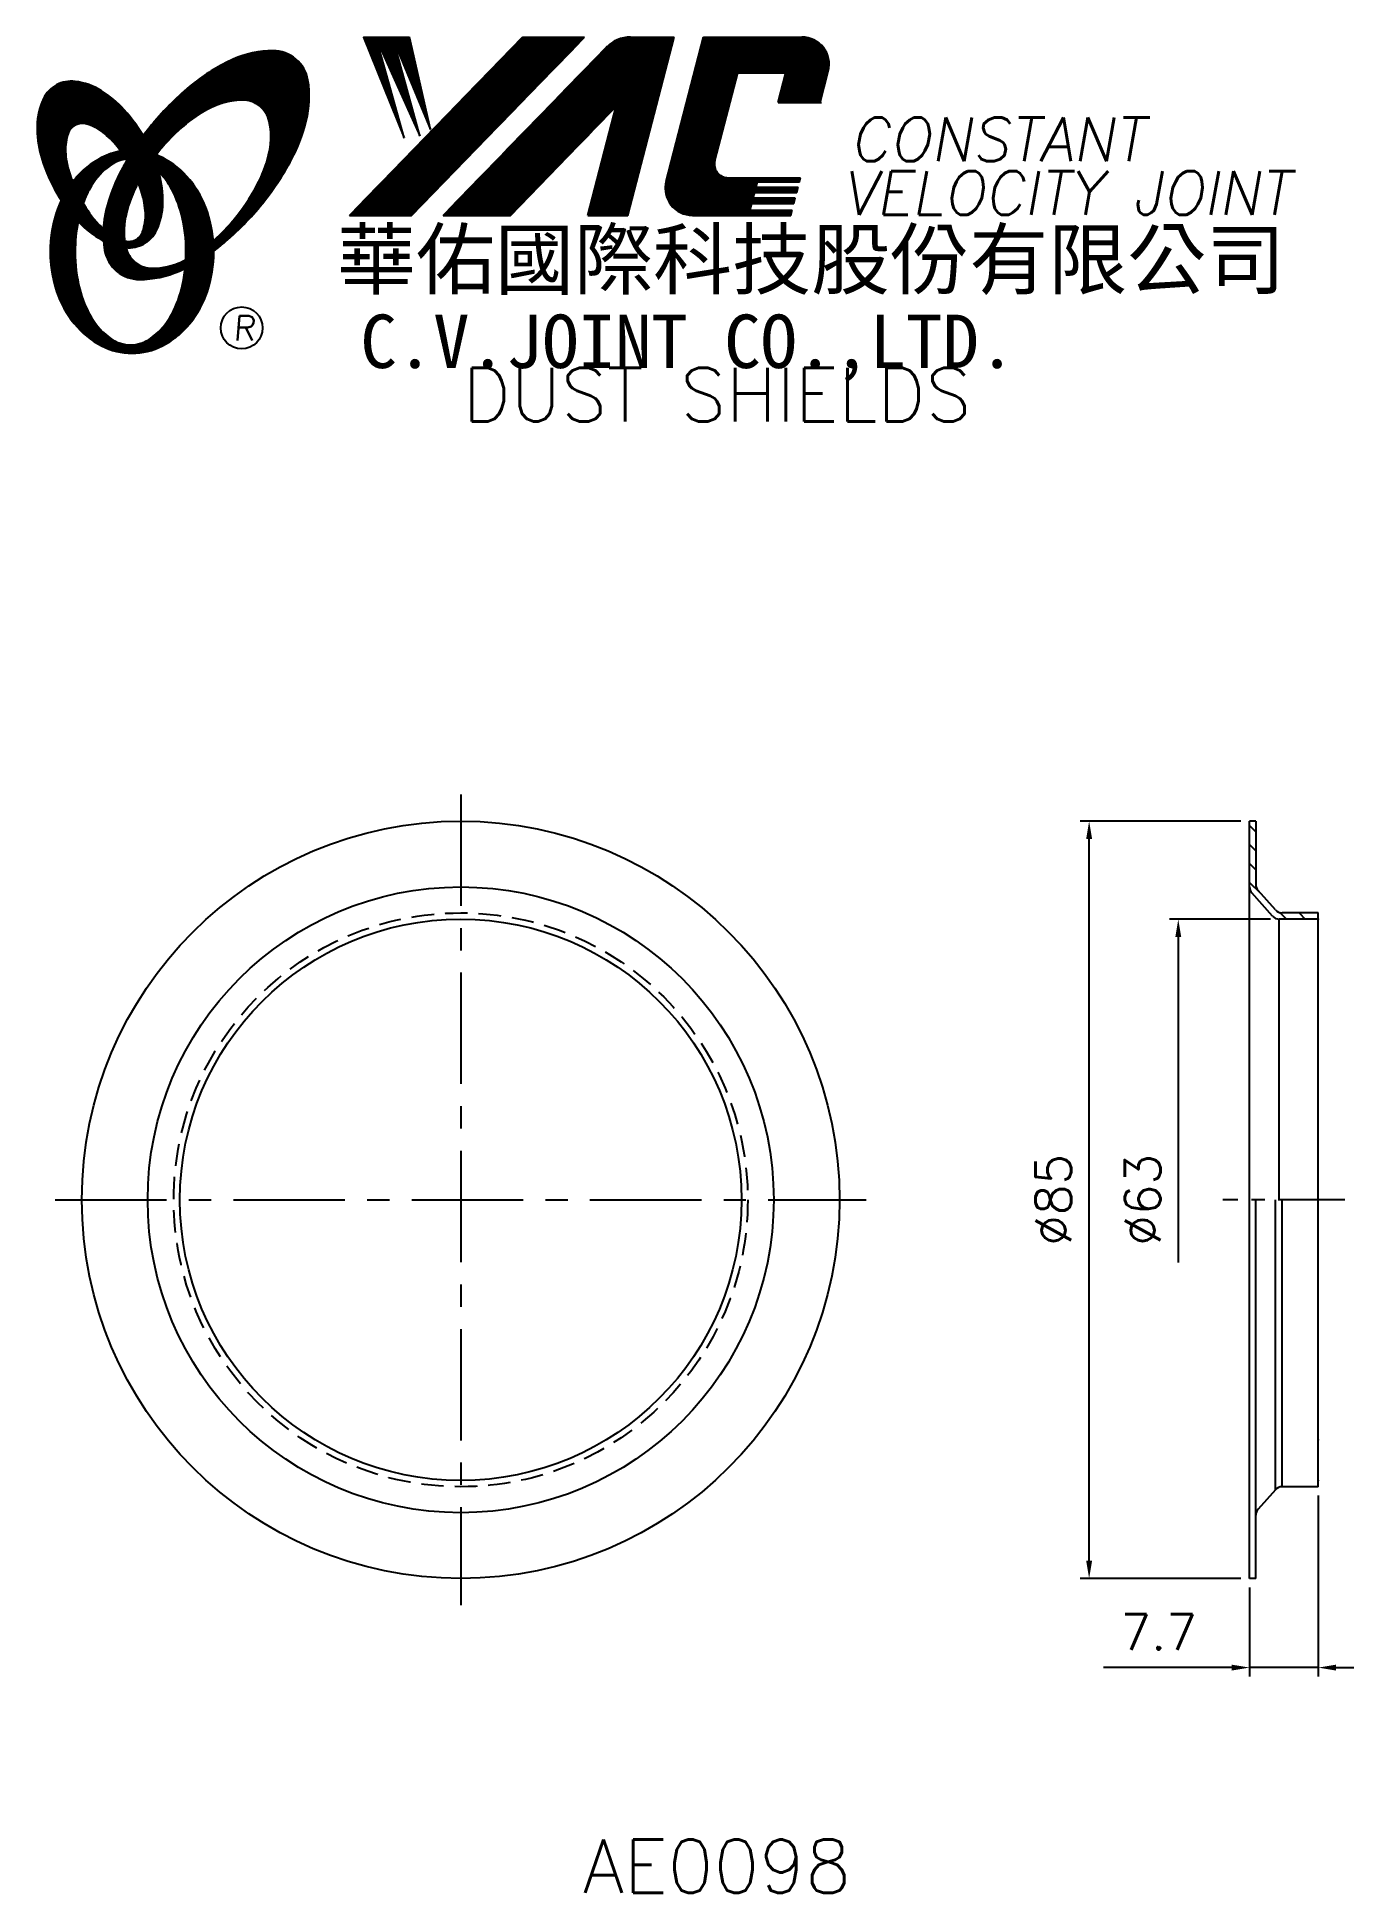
# Model space of a CAD drawing. Extents: x 89 to 237, y -4 to 204.
import ezdxf
from ezdxf.enums import TextEntityAlignment as Align

# ---------------------------------------------------------------- set-up
doc = ezdxf.new("R2010")
doc.units = 0
doc.header["$LTSCALE"] = 10
doc.header["$MEASUREMENT"] = 0
doc.linetypes.add('CENTER', pattern=[2, 1.25, -0.25, 0.25, -0.25])
doc.linetypes.add('HIDDEN', pattern=[0.375, 0.25, -0.125])
doc.layers.get('0').update_dxf_attribs({"linetype": 'CONTINUOUS'})
doc.layers.get('DEFPOINTS').update_dxf_attribs({"linetype": 'CONTINUOUS'})
doc.layers.add('4', color=4, linetype='CONTINUOUS')
doc.styles.add('CHINA', font='KAIU.TTF')
doc.styles.add('ITALICC', font='simplex.shx')
doc.dimstyles.new('STANDARD$0', dxfattribs={"dimtxt": 4, "dimasz": 2, "dimexe": 1, "dimexo": 1, "dimgap": 2, "dimtad": 1, "dimdec": 4, "dimzin": 10, "dimtxsty": 'ITALICC', "dimcen": 2, "dimclrd": 5, "dimclre": 5, "dimclrt": 18, "dimaunit": 1, "dimazin": 3, "dimtp": 0.1, "dimtfac": 0.7, "dimtdec": 4, "dimtmove": 0, "dimatfit": 3, "dimtolj": 1, "dimtzin": 10})
pattern_1 = [(45, (-9.95653, -3.26546), (-0.00883883476, 0.00883883476), [])]
pattern_2 = [(45, (158.634015, -39.569869), (-0.00727476112, 0.00727476112), [])]

# ---------------------------------------------------------------- blocks, each defined once
blk = doc.blocks.new('*D14')
at = {"color": 5, "linetype": 'BYBLOCK'}
for p, q in [((227.43, 105.17), (216.1, 105.17)), ((217.1, 103.17), (217.1, 66.62))]:
    blk.add_line(p, q, dxfattribs=at)
blk.add_solid([(216.77, 103.17), (217.43, 103.17), (217.1, 105.17)], dxfattribs=at)
at = {"layer": 'DEFPOINTS', "color": 0, "linetype": 'BYBLOCK'}
for p in [(217.1, 105.17), (228.43, 105.17), (225.8, 42.17)]:
    blk.add_point(p, dxfattribs=at)
at = {"color": 18, "linetype": 'BYBLOCK', "insert": (213.1, 73.67), "char_height": 4, "attachment_point": 5, "rotation": 90, "style": 'ITALICC'}
blk.add_mtext('\\A1;∅63', dxfattribs=at)
blk = doc.blocks.new('*D15')
at = {"color": 5, "linetype": 'BYBLOCK'}
for p, q in [((224.1, 116.17), (206.1, 116.17)), ((207.1, 33.17), (207.1, 114.17)), ((224.1, 31.17), (206.1, 31.17))]:
    blk.add_line(p, q, dxfattribs=at)
for points in [[(206.77, 114.17), (207.43, 114.17), (207.1, 116.17)], [(206.77, 33.17), (207.43, 33.17), (207.1, 31.17)]]:
    blk.add_solid(points, dxfattribs=at)
at = {"layer": 'DEFPOINTS', "color": 0, "linetype": 'BYBLOCK'}
for p in [(207.1, 116.17), (225.1, 116.17), (225.1, 31.17)]:
    blk.add_point(p, dxfattribs=at)
at = {"color": 18, "linetype": 'BYBLOCK', "insert": (203.1, 73.67), "char_height": 4, "attachment_point": 5, "rotation": 90, "style": 'ITALICC'}
blk.add_mtext('\\A1;∅85', dxfattribs=at)
blk = doc.blocks.new('*D16')
at = {"color": 5, "linetype": 'BYBLOCK'}
for p, q in [((232.8, 40.47), (232.8, 20.17)), ((225.1, 30.17), (225.1, 20.17)), ((223.1, 21.17), (208.72, 21.17)), ((232.8, 21.17), (225.1, 21.17)), ((234.8, 21.17), (236.8, 21.17))]:
    blk.add_line(p, q, dxfattribs=at)
for points in [[(223.1, 21.5), (223.1, 20.84), (225.1, 21.17)], [(234.8, 21.5), (234.8, 20.84), (232.8, 21.17)]]:
    blk.add_solid(points, dxfattribs=at)
at = {"layer": 'DEFPOINTS', "color": 0, "linetype": 'BYBLOCK'}
for p in [(232.8, 41.47), (225.1, 31.17), (225.1, 21.17)]:
    blk.add_point(p, dxfattribs=at)
at = {"color": 18, "linetype": 'BYBLOCK', "insert": (214.91, 25.17), "char_height": 4, "attachment_point": 5, "style": 'ITALICC'}
blk.add_mtext('\\A1;7.7', dxfattribs=at)

msp = doc.modelspace()

# ---------------------------------------------------------------- hatches: boundary and pattern name
at = {"layer": '4', "linetype": 'CONTINUOUS'}
h = msp.add_hatch(dxfattribs=at)
h.set_pattern_fill('ANSI31', color=5, scale=0.1, style=0)
h.set_pattern_definition(pattern_1)
h.paths.add_polyline_path([(150.50217, 204.16552), (143.54487, 204.16552), (124.12826, 184.16176), (131.08557, 184.16176)])
h.paths.add_polyline_path([(154.04907, 196.39995), (150.86869, 184.16176), (155.34968, 184.16176), (160.54811, 204.16552), (155.65139, 204.16552, 0.202785967), (152.91731, 203.00911), (134.62318, 184.16176), (142.17009, 184.16176)])
h.paths.add_polyline_path([(167.67617, 200.16711), (173.06989, 200.16711), (172.20087, 196.82309), (176.91769, 196.82309), (177.83441, 200.35066, 0.490800957), (174.88421, 204.16552), (163.8499, 204.16552), (159.64284, 187.97663, 0.490800957), (162.59304, 184.16176), (173.62736, 184.16176), (173.7818, 184.75608), (169.06498, 184.75608), (169.25835, 185.50016), (173.97517, 185.50016), (174.13373, 186.1103), (169.41691, 186.1103), (169.57815, 186.73077), (174.29497, 186.73077), (174.45115, 187.33176), (169.73433, 187.33176), (169.89113, 187.93513), (174.60795, 187.93513), (174.72469, 188.38433), (166.58494, 188.38433, -0.490800957), (165.10984, 190.29176)])
h = msp.add_hatch(dxfattribs=at)
h.set_pattern_fill('ANSI31', color=1, scale=0.1, style=0)
h.set_pattern_definition(pattern_1)
h.paths.add_polyline_path([(130.86024, 204.16552), (125.68291, 204.16552), (130.25367, 192.86179), (127.18774, 203.81977), (132.02248, 193.09744), (129.07447, 203.81977), (133.20168, 193.80441)])
h = msp.add_hatch(dxfattribs=at)
h.set_pattern_fill('ANSI31', color=5, scale=0.082305, style=0)
h.set_pattern_definition([(45, (-9.95653, -3.265459), (-0.00727476112, 0.00727476112), [])])
h.paths.add_polyline_path([(112.07894, 197.10304, -0.172879177), (114.02041, 196.44448, -0.172879177), (115.10771, 194.70643, -0.104527385), (115.13548, 191.37824, -0.065680101), (113.96595, 187.97628, -0.051823203), (111.52554, 184.13389, -0.044272532), (108.85057, 181.30756, -0.020203161), (108.90415, 180.16964, 0.006517006), (109.3087, 180.48171, 0.049863361), (113.86212, 184.89478, 0.049863361), (117.45176, 190.12194, 0.063682799), (119.27281, 194.74929, 0.103597411), (119.4621, 199.33326, 0.177892575), (118.1135, 201.70354, 0.177892575), (115.55111, 202.63686, 0.103597411), (111.06331, 201.68382, 0.063682799), (106.80556, 199.11474, 0.049863361), (102.25214, 194.70168, 0.016070017), (100.98144, 193.09537, -0.007061632), (101.22872, 192.65834, -0.031648676), (102.18131, 190.62176, -0.008069351), (102.61322, 191.18607, -0.051823203), (105.79159, 194.44453, -0.065680101), (108.83352, 196.36488, -0.104527385)])
h.paths.add_polyline_path([(99.00327, 183.94173, -0.065680101), (100.1728, 187.34368, -0.006063428), (100.41674, 187.8187, 0.027613469), (99.68991, 189.40677, 0.017011252), (99.15649, 190.34174, 0.007829282), (98.6625, 189.47452, 0.063682799), (96.84146, 184.84717, 0.103597411), (96.65216, 180.2632, 0.177892575), (98.00077, 177.89292, 0.177892575), (100.56316, 176.95959, 0.103597411), (105.05096, 177.91264, 0.008811776), (105.67792, 178.20272, 0.013922709), (105.75525, 179.17253, -0.009086703), (105.30523, 178.95508, -0.104527385), (102.05982, 178.21692, -0.172879177), (100.11834, 178.87548, -0.172879177), (99.03105, 180.61354, -0.104527385)])
h = msp.add_hatch(dxfattribs=at)
h.set_pattern_fill('ANSI31', color=3, scale=0.082305, style=0)
h.set_pattern_definition(pattern_2)
h.paths.add_polyline_path([(96.28244, 198.15388, 0.106488277), (93.34056, 199.19245, 0.158297415), (91.25036, 198.79741, 0.158297415), (89.79103, 197.24972, 0.106488277), (89.08021, 194.21195, 0.071723199), (89.49826, 190.899, 0.058080454), (91.04324, 187.08361, 0.058080454), (93.42429, 183.72582, 0.071723199), (95.98953, 181.58807, 0.020895977), (96.52972, 181.28608, -0.030777155), (96.51381, 182.6623, -0.042059526), (95.41745, 183.82506, -0.04691039), (93.79829, 186.30621, -0.04691039), (92.67001, 189.04569, -0.060581117), (92.26791, 191.30776, -0.10187153), (92.57953, 193.39596, -0.185892489), (93.35962, 194.2876, -0.185892489), (94.53626, 194.42572, -0.10187153), (96.43391, 193.50019, -0.060581117), (98.07074, 191.88792, -0.04691039), (99.68991, 189.40677, -0.04691039), (100.81819, 186.66728, -0.060581117), (101.22029, 184.40521, -0.10187153), (100.90867, 182.31701, -0.185892489), (100.12858, 181.42537, -0.185892489), (98.95193, 181.28725, -0.002013383), (98.91113, 181.29788, 0.021593804), (99.03105, 180.61354, 0.006477741), (99.04905, 180.5365, 0.14950097), (101.02161, 180.94454, 0.158297415), (102.48094, 182.49223, 0.106488277), (103.19175, 185.52999, 0.071723199), (102.77371, 188.84295, 0.058080454), (101.22872, 192.65834, 0.058080454), (98.84768, 196.01613, 0.071723199)])
h = msp.add_hatch(dxfattribs=at)
h.set_pattern_fill('ANSI31', color=1, scale=0.082305, style=0)
h.set_pattern_definition(pattern_2)
h.paths.add_polyline_path([(97.37606, 189.83043, -0.120168026), (99.06785, 190.48382, 0.016865385), (98.46809, 191.36656, 0.076648372), (96.31187, 190.64764, 0.104809576), (93.22741, 188.13454, 0.005838257), (93.06047, 187.92234, 0.028089978), (93.79829, 186.30621, 0.014237292), (94.24042, 185.52116, -0.045767751), (95.1656, 187.458, -0.106890197)])
h.paths.add_polyline_path([(93.34469, 180.07581, -0.048711043), (93.6748, 183.45615, -0.007865741), (93.42429, 183.72582, -0.037695478), (91.78842, 185.84458, 0.03042545), (91.26309, 184.5406, 0.080710289), (90.53765, 180.07581, 0.080710289), (91.26309, 175.61102, 0.089265679), (93.22741, 172.01708, 0.104809576), (96.31187, 169.50398, 0.11926607), (99.72106, 168.67905, 0.11926607), (103.13025, 169.50398, 0.104809576), (106.21471, 172.01708, 0.089265679), (108.17903, 175.61102, 0.080710289), (108.90446, 180.07581, 0.080710289), (108.17903, 184.5406, 0.089265679), (106.21471, 188.13454, 0.104809576), (103.13025, 190.64764, 0.025513357), (102.43701, 190.96039, 0.004818181), (102.18131, 190.62176, -0.023722145), (102.72253, 189.02501, -0.065307489), (103.95771, 187.458, -0.073950765), (105.27016, 184.26028, -0.060532391), (105.77861, 180.07581, -0.060532391), (105.27016, 175.89135, -0.073950765), (103.95771, 172.69362, -0.106890197), (101.74724, 170.32119, -0.153118262), (99.56165, 169.63582, -0.153118262), (97.37606, 170.32119, -0.106890197), (95.1656, 172.69362, -0.073950765), (93.85315, 175.89135, -0.060532391)])
h = msp.add_hatch(dxfattribs=at)
h.set_pattern_fill('ANSI31', color=5, scale=12, angle=90, style=0)
h.set_pattern_definition([(135, (-12.6057, -3.0137), (-1.06066, -1.06066), [])])
h.paths.add_polyline_path([(228.00077, 106.20542), (226.05303, 108.38688, -0.184257437), (225.79897, 109.0529), (225.79897, 116.17143), (225.09897, 116.17143), (225.09897, 108.78587, 0.184257437), (225.35303, 108.11986), (227.68735, 105.50542, 0.213649949), (228.43329, 105.17143), (232.79897, 105.17143), (232.79897, 105.87143), (228.74671, 105.87143, -0.213649949)])

# ---------------------------------------------------------------- linework, layer by layer
at = {"layer": '4', "color": 5, "linetype": 'CONTINUOUS'}
for p, q in [((124.12826, 184.16176), (143.54487, 204.16552)), ((131.08557, 184.16176), (150.50217, 204.16552)), ((143.54487, 204.16552), (150.50217, 204.16552)), ((155.34968, 184.16176), (160.54811, 204.16552)), ((155.65139, 204.16552), (160.54811, 204.16552)), ((159.64284, 187.97663), (163.8499, 204.16552)), ((163.8499, 204.16552), (174.88421, 204.16552)), ((134.62318, 184.16176), (152.91731, 203.00911)), ((165.10984, 190.29176), (167.67617, 200.16711)), ((167.67617, 200.16711), (173.06989, 200.16711)), ((172.20087, 196.82309), (173.06989, 200.16711)), ((176.91769, 196.82309), (177.83441, 200.35066)), ((142.17009, 184.16176), (154.04907, 196.39995)), ((150.86869, 184.16176), (154.04907, 196.39995)), ((172.20087, 196.82309), (177.06812, 196.82309)), ((166.58494, 188.38433), (174.72469, 188.38433)), ((169.73433, 187.33176), (169.89113, 187.93513)), ((169.89113, 187.93513), (174.60795, 187.93513)), ((174.60795, 187.93513), (174.72469, 188.38433)), ((169.06498, 184.75608), (169.25835, 185.50016)), ((169.25835, 185.50016), (173.97517, 185.50016)), ((169.41691, 186.1103), (169.57815, 186.73077)), ((169.41691, 186.1103), (174.13373, 186.1103)), ((169.57815, 186.73077), (174.29497, 186.73077)), ((169.73433, 187.33176), (174.45115, 187.33176)), ((173.97517, 185.50016), (174.13373, 186.1103)), ((174.29497, 186.73077), (174.45115, 187.33176)), ((124.12826, 184.16176), (131.08557, 184.16176)), ((134.62318, 184.16176), (142.17009, 184.16176)), ((150.86869, 184.16176), (155.34968, 184.16176)), ((162.59304, 184.16176), (173.62736, 184.16176)), ((169.06498, 184.75608), (173.7818, 184.75608)), ((173.62736, 184.16176), (173.7818, 184.75608))]:
    msp.add_line(p, q, dxfattribs=at)
at = {"layer": '4', "color": 1, "linetype": 'CONTINUOUS'}
for p, q in [((125.68291, 204.16552), (130.25367, 192.86179)), ((125.68291, 204.16552), (130.86024, 204.16552)), ((133.20168, 193.80441), (130.86024, 204.16552)), ((127.18774, 203.81977), (132.02248, 193.09744)), ((130.25367, 192.86179), (127.18774, 203.81977)), ((129.07447, 203.81977), (133.20168, 193.80441)), ((132.02248, 193.09744), (129.07447, 203.81977))]:
    msp.add_line(p, q, dxfattribs=at)
at = {"layer": '4', "color": 5, "linetype": 'CENTER'}
for p, q in [((136.59902, 119.17143), (136.59902, 28.17143)), ((91.09902, 73.67143), (182.09902, 73.67143))]:
    msp.add_line(p, q, dxfattribs=at)
at = {"layer": '4', "color": 7, "linetype": 'CONTINUOUS'}
for p, q in [((225.09897, 31.17143), (225.09897, 116.17143)), ((225.79897, 116.17143), (225.09897, 116.17143)), ((225.79897, 116.17143), (225.79897, 109.0529)), ((228.00077, 106.20542), (226.05303, 108.38688)), ((227.68735, 105.50542), (225.35303, 108.11986)), ((228.43329, 73.67143), (228.43329, 105.17143)), ((232.79897, 105.17143), (228.43329, 105.17143)), ((232.79897, 105.87143), (228.74671, 105.87143)), ((232.79897, 41.47143), (232.79897, 105.87143)), ((225.79897, 31.17143), (225.79897, 73.67143)), ((228.00077, 41.13745), (228.00077, 73.67143)), ((228.74671, 41.47143), (228.74671, 73.67143)), ((228.00077, 41.13745), (226.05303, 38.95598)), ((232.79897, 41.47143), (228.74671, 41.47143)), ((225.79897, 31.17143), (225.09897, 31.17143))]:
    msp.add_line(p, q, dxfattribs=at)
at = {"layer": '4', "color": 5, "linetype": 'CENTER', "ltscale": 0.6}
msp.add_line((235.79897, 73.67143), (222.09897, 73.67143), dxfattribs=at)
at = {"layer": '4', "color": 5, "linetype": 'CONTINUOUS'}
for points in [[(108.90415, 180.16964, 0.006517006), (109.3087, 180.48171, 0.049863361), (113.86212, 184.89478, 0.049863361), (117.45176, 190.12194, 0.063682799), (119.27281, 194.74929, 0.103597411), (119.4621, 199.33326, 0.177892575), (118.1135, 201.70354, 0.177892575), (115.55111, 202.63686, 0.103597411), (111.06331, 201.68382, 0.063682799), (106.80556, 199.11474, 0.049863361), (102.25214, 194.70168, 0.016070017), (100.98144, 193.09537)], [(108.85057, 181.30756, 0.044272532), (111.52554, 184.13389, 0.051823203), (113.96595, 187.97628, 0.065680101), (115.13548, 191.37824, 0.104527385), (115.10771, 194.70643, 0.172879177), (114.02041, 196.44448, 0.172879177), (112.07894, 197.10304, 0.104527385), (108.83352, 196.36488, 0.065680101), (105.79159, 194.44453, 0.051823203), (102.61322, 191.18607, 0.008069351), (102.18131, 190.62176)], [(99.15649, 190.34174, 0.007829282), (98.6625, 189.47452, 0.063682799), (96.84146, 184.84717, 0.103597411), (96.65216, 180.2632, 0.177892575), (98.00077, 177.89292, 0.177892575), (100.56316, 176.95959, 0.103597411), (105.05096, 177.91264, 0.008811776), (105.67792, 178.20272, 0.008811776)], [(100.41674, 187.8187, 0.006063428), (100.1728, 187.34368, 0.065680101), (99.00327, 183.94173, 0.104527385), (99.03105, 180.61354, 0.172879177), (100.11834, 178.87548, 0.172879177), (102.05982, 178.21692, 0.104527385), (105.30523, 178.95508, 0.009086703), (105.75525, 179.17253, 0.009086703)]]:
    msp.add_lwpolyline(points, format="xyb", dxfattribs=at)
at = {"layer": '4', "color": 3, "linetype": 'CONTINUOUS'}
for points in [[(99.04905, 180.5365, 0.14950097), (101.02161, 180.94454, 0.158297415), (102.48094, 182.49223, 0.106488277), (103.19175, 185.52999, 0.071723199), (102.77371, 188.84295, 0.058080454), (101.22872, 192.65834, 0.058080454), (98.84768, 196.01613, 0.071723199), (96.28244, 198.15388, 0.106488277), (93.34056, 199.19245, 0.158297415), (91.25036, 198.79741, 0.158297415), (89.79103, 197.24972, 0.106488277), (89.08021, 194.21195, 0.071723199), (89.49826, 190.899, 0.058080454), (91.04324, 187.08361, 0.058080454), (93.42429, 183.72582, 0.071723199), (95.98953, 181.58807, 0.020895977), (96.52972, 181.28608, 0.020895977)], [(98.91113, 181.29788, 0.002013383), (98.95193, 181.28725, 0.185892489), (100.12858, 181.42537, 0.185892489), (100.90867, 182.31701, 0.10187153), (101.22029, 184.40521, 0.060581117), (100.81819, 186.66728, 0.04691039), (99.68991, 189.40677, 0.04691039), (98.07074, 191.88792, 0.060581117), (96.43391, 193.50019, 0.10187153), (94.53626, 194.42572, 0.185892489), (93.35962, 194.2876, 0.185892489), (92.57953, 193.39596, 0.10187153), (92.26791, 191.30776, 0.060581117), (92.67001, 189.04569, 0.04691039), (93.79829, 186.30621, 0.04691039), (95.41745, 183.82506, 0.042059526), (96.51381, 182.6623, 0.042059526)]]:
    msp.add_lwpolyline(points, format="xyb", dxfattribs=at)
at = {"layer": '4', "color": 1, "linetype": 'CONTINUOUS'}
for points in [[(91.78842, 185.84458, 0.03042545), (91.26309, 184.5406, 0.080710289), (90.53765, 180.07581, 0.080710289), (91.26309, 175.61102, 0.089265679), (93.22741, 172.01708, 0.104809576), (96.31187, 169.50398, 0.11926607), (99.72106, 168.67905, 0.11926607), (103.13025, 169.50398, 0.104809576), (106.21471, 172.01708, 0.089265679), (108.17903, 175.61102, 0.080710289), (108.90446, 180.07581, 0.080710289), (108.17903, 184.5406, 0.089265679), (106.21471, 188.13454, 0.104809576), (103.13025, 190.64764, 0.025513357), (102.43701, 190.96039, 0.025513357)], [(98.46809, 191.36656, 0.076648372), (96.31187, 190.64764, 0.104809576), (93.22741, 188.13454, 0.005838257), (93.06047, 187.92234, 0.005838257)], [(99.06785, 190.48382, 0.120168026), (97.37606, 189.83043, 0.106890197), (95.1656, 187.458, 0.045767751), (94.24042, 185.52116, 0.045767751)], [(93.6748, 183.45615, 0.048711043), (93.34469, 180.07581, 0.060532391), (93.85315, 175.89135, 0.073950765), (95.1656, 172.69362, 0.106890197), (97.37606, 170.32119, 0.153118262), (99.56165, 169.63582, 0.153118262), (101.74724, 170.32119, 0.106890197), (103.95771, 172.69362, 0.073950765), (105.27016, 175.89135, 0.060532391), (105.77861, 180.07581, 0.060532391), (105.27016, 184.26028, 0.073950765), (103.95771, 187.458, 0.065307489), (102.72253, 189.02501)]]:
    msp.add_lwpolyline(points, format="xyb", dxfattribs=at)
at = {"layer": '4', "color": 5, "linetype": 'CONTINUOUS'}
msp.add_circle((112.0253, 171.53009), 2.35282, dxfattribs=at)
at = {"layer": '4', "color": 7, "linetype": 'CONTINUOUS'}
for radius in [42.5, 35.11444, 31.5]:
    msp.add_circle((136.59902, 73.67143), radius, dxfattribs=at)
at = {"layer": '4', "color": 5, "linetype": 'HIDDEN'}
msp.add_circle((136.59902, 73.67143), 32.2, dxfattribs=at)
at = {"layer": '4', "color": 5, "linetype": 'CONTINUOUS'}
for centre, radius, start, end in [((155.65139, 200.35528), 3.81024, 90, 135.8533387), ((174.88421, 201.11733), 3.04819, 345.4326059, 90), ((166.58494, 189.90843), 1.5241, 165.4326059, 270), ((162.59304, 187.20996), 3.04819, 165.4326059, 270)]:
    msp.add_arc(centre, radius, start, end, dxfattribs=at)
at = {"layer": '4', "color": 7, "linetype": 'CONTINUOUS'}
for centre, start, end in [((226.09897, 108.78587), 180, 221.7602997), ((226.79897, 109.0529), 180, 221.7602997), ((228.43329, 106.17143), 221.7602997, 270), ((228.74671, 106.87143), 221.7602997, 270), ((228.74671, 40.47143), 90, 138.2397003), ((226.79897, 38.28997), 138.2397003, 180)]:
    msp.add_arc(centre, 1, start, end, dxfattribs=at)
for p in [(232.79897, 105.17143), (232.79897, 46.73143), (232.79897, 46.73143), (232.79897, 42.17143)]:
    msp.add_point(p, dxfattribs=at)

# ---------------------------------------------------------------- texts
at = {"layer": '4', "color": 5, "linetype": 'CONTINUOUS', "style": 'ITALICC'}
for s, height, oblique, p in [('CONSTANT', 4.9, 10, (180.27707, 190.23223)), ('VELOCITY JOINT', 4.9, 10, (179.39885, 184.23685)), ('R', 2.75625, 5, (111.06661, 170.12049))]:
    msp.add_text(s, height=height, dxfattribs=dict(at, oblique=oblique)).set_placement(p)
at = {"layer": '4', "color": 7, "linetype": 'CONTINUOUS', "style": 'CHINA'}
for s, height, p in [('華佑國際科技股份有限公司', 6.5, (122.7149, 175.97192)), ('C.V.JOINT CO.,LTD.', 6, (125.34354, 167.0257))]:
    msp.add_text(s, height=height, dxfattribs=at).set_placement(p)
at = {"layer": '4', "color": 18, "linetype": 'CONTINUOUS', "style": 'ITALICC'}
for s, p in [('DUST SHIELDS', (165.34626, 161.03288)), ('AE0098', (165.34626, -4.11451))]:
    msp.add_text(s, height=6, dxfattribs=at).set_placement(p, align=Align.CENTER)

# ---------------------------------------------------------------- dimensions: what is measured, and where the dimension line sits
at = {"layer": '4', "color": 7, "linetype": 'CONTINUOUS'}
dim = msp.add_linear_dim(base=(207.09898, 116.17143), p1=(225.09897, 31.17143), p2=(225.09897, 116.17143), angle=90, text='%%C85', dimstyle='STANDARD$0', dxfattribs=at)
dim.commit()
dim.dimension.update_dxf_attribs({"geometry": '*D15', "text_midpoint": (203.09898, 73.67143)})
dim = msp.add_linear_dim(base=(217.09899, 105.17143), p1=(225.79897, 42.17143), p2=(228.43329, 105.17143), angle=90, text='%%C63', dimstyle='STANDARD$0', override={"dimcen": -2, "dimse1": 1, "dimsd1": 1}, dxfattribs=at)
dim.commit()
dim.dimension.update_dxf_attribs({"geometry": '*D14', "text_midpoint": (213.09899, 73.67143)})
dim = msp.add_linear_dim(base=(225.09897, 21.17146), p1=(232.79897, 41.47143), p2=(225.09897, 31.17143), text='7.7', dimstyle='STANDARD$0', dxfattribs=at)
dim.commit()
dim.dimension.update_dxf_attribs({"geometry": '*D16', "text_midpoint": (214.90849, 25.17146)})

doc.saveas('drawing.dxf')
